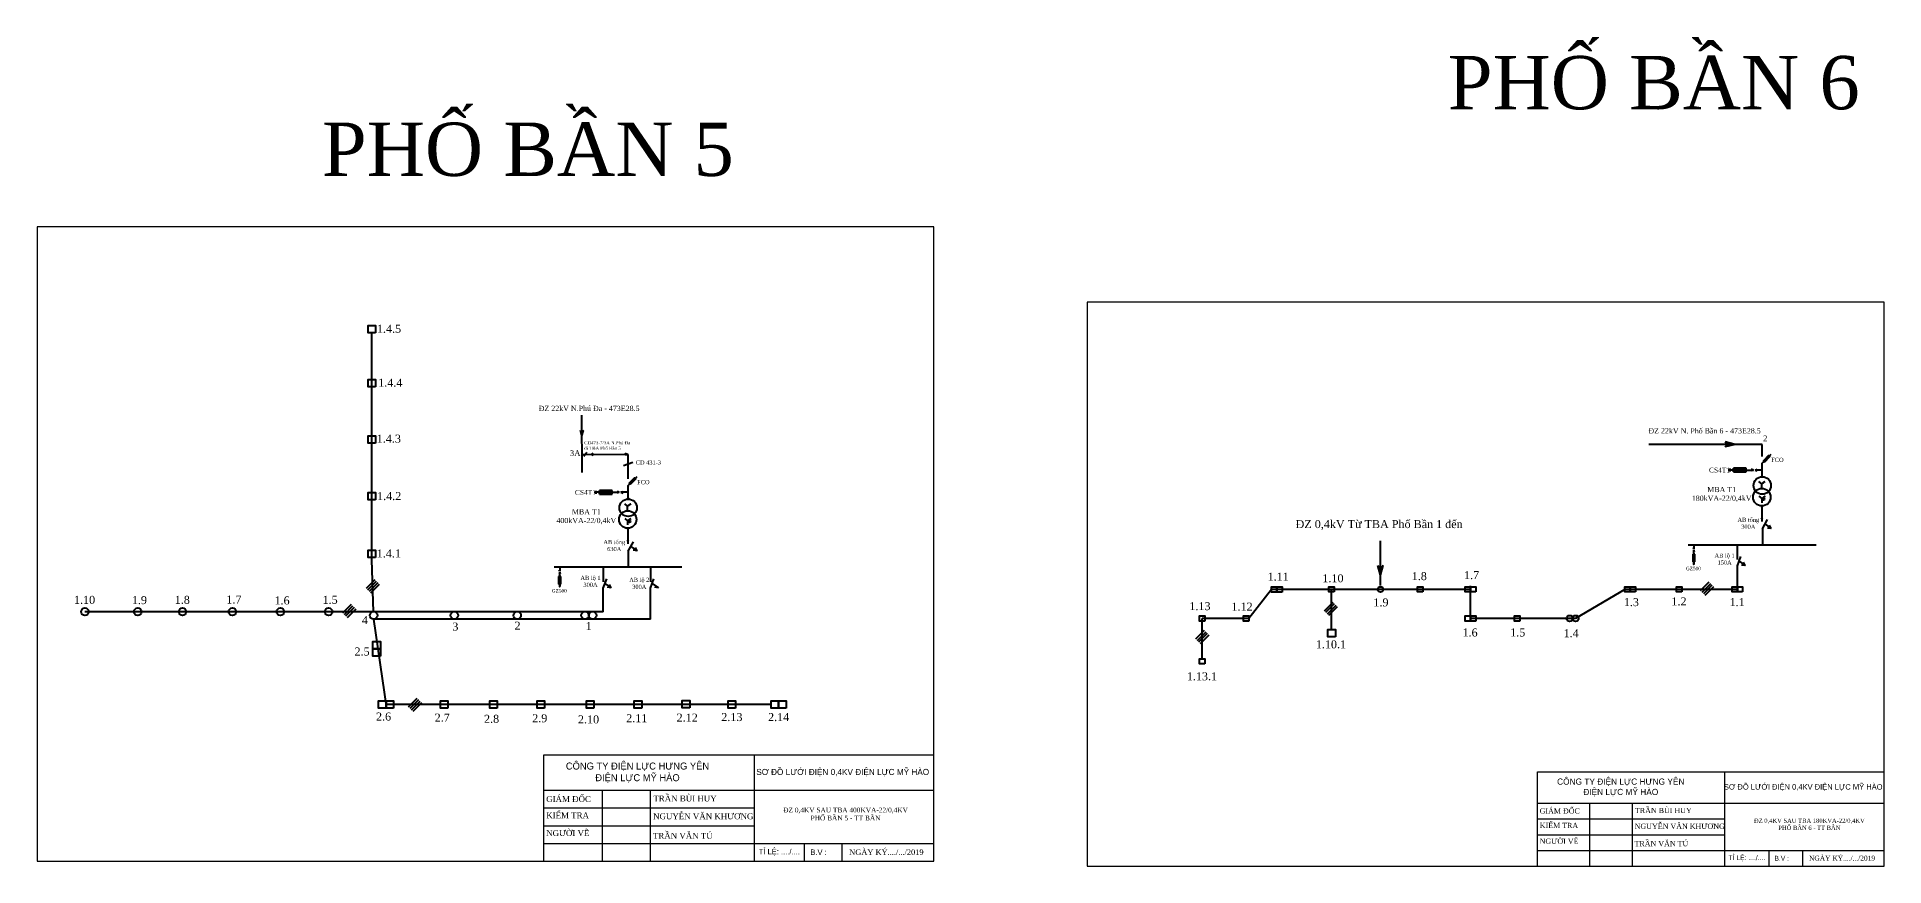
# Model space of a CAD drawing. Extents: x -2498 to 13808, y -1476 to 9052.
# Drawn here: x 3404 to 4097, y 3591 to 3902 of the extents above; entities that cross this region are included whole.
import ezdxf

# ---------------------------------------------------------------- set-up
doc = ezdxf.new("R2010")
doc.units = 0
doc.header["$LTSCALE"] = 0.08
doc.header["$MEASUREMENT"] = 0
doc.layers.get('0').update_dxf_attribs({"linetype": 'CONTINUOUS', "lineweight": 40})
doc.layers.add('Duong manh', color=8, linetype='CONTINUOUS')
doc.layers.add('khung', color=3, linetype='CONTINUOUS', lineweight=18)
doc.layers.add('NET DAM', color=6, linetype='CONTINUOUS', lineweight=25)
doc.styles.add('anh thong', font='times.ttf', dxfattribs={"height": 0.5})
doc.styles.get("Standard").update_dxf_attribs({"font": 'VHTEKN.TTF', "height": 2.5})

# ---------------------------------------------------------------- blocks, each defined once
blk = doc.blocks.new('khung')
at = {"layer": 'khung', "color": 5, "lineweight": -3, "ltscale": 4}
for p, q in [((630143, 2296299), (632881, 2296299)), ((630143, 2295554), (630143, 2296299)), ((631620, 2296299), (631620, 2295554)), ((630143, 2296051), (631457, 2296051)), ((630143, 2296051), (632881, 2296051)), ((630552, 2296051), (630552, 2295554)), ((630889, 2296051), (630889, 2295554)), ((630143, 2295927), (631620, 2295927)), ((630143, 2295802), (631620, 2295802)), ((630143, 2295678), (631512, 2295678)), ((630143, 2295678), (632881, 2295678)), ((631973, 2295554), (631973, 2295678)), ((632238, 2295554), (632238, 2295678))]:
    blk.add_line(p, q, dxfattribs=at)
blk.add_lwpolyline([(632881, 2300009), (626581, 2300009), (626581, 2295554), (632881, 2295554), (632881, 2300009)], dxfattribs=at)
at = {"layer": 'Duong manh', "color": 0, "lineweight": -3, "ltscale": 4}
for s, insert, char_height, width, attachment_point in [('{\\f.VnAvantH|b0|i0|c0|p34;C¤NG TY §IÖN LùC H¦NG Y£N\\P®iÖn lùc mü hµo}', (630800, 2296175), 49.14, 1314.33, 5), ('{\\f.VnAvantH|b0|i0|c0|p34;s¬ ®å l\xadíi ®iÖn 0,4kv ®iÖn lùc mü hµo}', (632242, 2296175), 43.05, 1423.67, 5), ('{\\fTimes New Roman|b0|i0|c0|p18; GIÁM ĐỐC}', (630143, 2295989), 41.37, 409.06, 4), ('{\\fTimes New Roman|b0|i0|c0|p18; TRẦN BÙI HUY}', (630896, 2295993), 41.37, 536.86, 4), ('{\\f.VnAvantH|b0|i0|c0|p34; \\fTimes New Roman|b0|i0|c0|p18; KIỂM TRA}', (630128, 2295875), 41.37, 409.06, 4), ('{\\fTimes New Roman|b0|i0|c0|p18; NGUYỄN VĂN KHƯƠNG}', (630894, 2295868), 41.37, 717.25, 4), ('{\\fTimes New Roman|b0|i0|c0|p18; NGƯỜI VẼ}', (630143, 2295750), 41.37, 409.06, 4), ('{\\f.VnAvantH|b0|i0|c0|p34; \\fTimes New Roman|b0|i0|c0|p18;TRẦN VĂN TÚ}', (630893, 2295731), 41.37, 536.86, 4), ('{\\f.VnAvantH|b0|i0|c0|p34; tØ lÖ: ..../....}', (631637, 2295616), 38.48, 301.49, 4), ('{\\f.VnAvantH|b0|i0|c0|p34;b.v :}', (632072, 2295616), 38.48, 424.34, 5), ('{\\fTimes New Roman|b0|i0|c0|p18;NGÀY KÝ..../.../2019}', (632549, 2295616), 38.48, 820.67, 5)]:
    blk.add_mtext(s, dxfattribs=dict(at, insert=insert, char_height=char_height, width=width, attachment_point=attachment_point))

msp = doc.modelspace()

# ---------------------------------------------------------------- hatches: boundary and pattern name
at = {"lineweight": 30}
msp.add_hatch(color=256, dxfattribs=at).paths.add_polyline_path([(3907.91, 3695.6, 1), (3907.72, 3695.6, 1)])

# ---------------------------------------------------------------- linework, layer by layer
for p, q in [((3529.76, 3774.15), (3529.76, 3790.76)), ((3529.78, 3752.97), (3529.76, 3774.15)), ((3608.57, 3738.37), (3608.53, 3759.9)), ((3529.78, 3731.78), (3529.78, 3752.97)), ((3608.54, 3752.09), (3607.96, 3754.17)), ((3607.96, 3754.17), (3608.54, 3753.45)), ((3608.54, 3752.09), (3609.12, 3754.18)), ((3609.12, 3754.18), (3608.54, 3753.45)), ((3610.34, 3745.84), (3609.22, 3744.4)), ((3612.3, 3745.61), (3612.3, 3744.71)), ((3612.86, 3745.14), (3612.3, 3745.61)), ((3624.69, 3745.21), (3625.24, 3745.68)), ((3625.24, 3745.68), (3625.24, 3744.79)), ((4050.94, 3748.93), (4008.42, 3748.93)), ((4040.74, 3748.93), (4037.09, 3749.9)), ((4037.09, 3749.9), (4037.86, 3748.93)), ((4040.74, 3748.93), (4037.09, 3747.97)), ((4037.09, 3747.97), (4037.86, 3748.93)), ((4050.94, 3744.41), (4050.94, 3748.93)), ((3608.57, 3745.11), (3625.85, 3745.22)), ((3612.3, 3744.71), (3612.86, 3745.14)), ((3627.62, 3742.16), (3624.04, 3740.85)), ((3625.24, 3744.79), (3624.69, 3745.21)), ((3625.85, 3736.06), (3625.85, 3745.12)), ((4038.61, 3739.18), (4038.61, 3739.45)), ((4038.76, 3739), (4038.76, 3739.63)), ((4038.9, 3738.74), (4038.9, 3739.9)), ((4040.19, 3739.32), (4038.92, 3739.32)), ((4044.92, 3739.96), (4040.19, 3739.96)), ((4040.19, 3738.67), (4040.19, 3739.96)), ((4044.92, 3739.32), (4040.19, 3739.32)), ((4040.62, 3738.67), (4040.62, 3739.96)), ((4041.05, 3738.67), (4041.05, 3739.96)), ((4041.48, 3738.67), (4041.48, 3739.96)), ((4041.91, 3738.67), (4041.91, 3739.96)), ((4042.34, 3738.67), (4042.34, 3739.96)), ((4042.77, 3738.67), (4042.77, 3739.96)), ((4043.2, 3738.67), (4043.2, 3739.96)), ((4043.63, 3738.67), (4043.63, 3739.96)), ((4044.92, 3738.67), (4044.06, 3739.96)), ((4044.06, 3738.67), (4044.92, 3739.96)), ((4044.06, 3738.67), (4044.06, 3739.96)), ((4044.92, 3738.67), (4044.92, 3739.96)), ((4044.92, 3739.32), (4047.63, 3739.32)), ((4047.63, 3739.32), (4046.79, 3739.6)), ((4047.63, 3739.32), (4046.79, 3739.04)), ((4048.24, 3739.32), (4049.07, 3739.6)), ((4050.94, 3739.32), (4048.24, 3739.32)), ((4048.24, 3739.32), (4049.07, 3739.04)), ((4050.94, 3741.85), (4054.28, 3745.29)), ((4050.94, 3736.79), (4050.94, 3741.85)), ((3529.78, 3705.63), (3529.78, 3731.78)), ((3626.08, 3733.25), (3625.63, 3733.25)), ((3625.63, 3733.25), (3625.85, 3732.98)), ((3625.85, 3733.5), (3629.18, 3736.94)), ((3625.85, 3728.44), (3625.85, 3733.5)), ((3625.85, 3732.98), (3626.08, 3733.25)), ((4050.74, 3734.11), (4049.68, 3735.03)), ((4050.74, 3734.11), (4051.88, 3735.03)), ((4051.88, 3735.03), (4050.74, 3734.11)), ((4050.74, 3732.55), (4050.74, 3734.11)), ((3613.52, 3730.84), (3613.52, 3731.11)), ((3613.66, 3730.66), (3613.66, 3731.28)), ((3613.81, 3730.39), (3613.81, 3731.55)), ((3615.1, 3730.97), (3613.83, 3730.97)), ((3619.83, 3731.62), (3615.1, 3731.62)), ((3615.1, 3730.33), (3615.1, 3731.62)), ((3619.83, 3730.97), (3615.1, 3730.97)), ((3615.53, 3730.33), (3615.53, 3731.62)), ((3615.96, 3730.33), (3615.96, 3731.62)), ((3616.39, 3730.33), (3616.39, 3731.62)), ((3616.82, 3730.33), (3616.82, 3731.62)), ((3617.25, 3730.33), (3617.25, 3731.62)), ((3617.68, 3730.33), (3617.68, 3731.62)), ((3618.11, 3730.33), (3618.11, 3731.62)), ((3618.54, 3730.33), (3618.54, 3731.62)), ((3619.83, 3730.33), (3618.97, 3731.62)), ((3618.97, 3730.33), (3619.83, 3731.62)), ((3618.97, 3730.33), (3618.97, 3731.62)), ((3619.83, 3730.33), (3619.83, 3731.62)), ((3619.83, 3730.97), (3622.53, 3730.97)), ((3622.53, 3730.97), (3621.7, 3731.25)), ((3622.53, 3730.97), (3621.7, 3730.69)), ((3623.14, 3730.97), (3623.98, 3731.25)), ((3625.85, 3730.97), (3623.14, 3730.97)), ((3623.14, 3730.97), (3623.98, 3730.69)), ((3625.65, 3725.76), (3624.59, 3726.68)), ((3625.63, 3728.63), (3625.85, 3728.9)), ((3626.08, 3728.63), (3625.63, 3728.63)), ((3625.65, 3725.76), (3626.79, 3726.68)), ((3626.79, 3726.68), (3625.65, 3725.76)), ((3625.65, 3724.2), (3625.65, 3725.76)), ((3625.85, 3728.9), (3626.08, 3728.63)), ((4050.84, 3728.64), (4049.78, 3729.56)), ((4051.02, 3725.65), (4050.57, 3725.65)), ((4050.57, 3725.65), (4050.78, 3725.37)), ((4050.78, 3725.87), (4050.78, 3720.03)), ((4050.78, 3725.37), (4051.02, 3725.65)), ((4050.84, 3728.64), (4051.98, 3729.56)), ((4051.98, 3729.56), (4050.84, 3728.64)), ((4050.84, 3727.08), (4050.84, 3728.64)), ((3625.74, 3720.3), (3624.68, 3721.21)), ((3625.74, 3720.3), (3626.88, 3721.21)), ((3626.88, 3721.21), (3625.74, 3720.3)), ((3625.74, 3718.73), (3625.74, 3720.3)), ((4050.57, 3721.02), (4050.78, 3721.3)), ((4051.02, 3721.02), (4050.57, 3721.02)), ((4050.78, 3721.3), (4051.02, 3721.02)), ((4050.98, 3717.26), (4052.96, 3720.79)), ((4051.97, 3719.03), (4054.29, 3717.41)), ((4054.3, 3717.4), (4053.64, 3718.68)), ((3625.92, 3717.3), (3625.47, 3717.3)), ((3625.47, 3717.3), (3625.69, 3717.02)), ((3625.47, 3712.67), (3625.69, 3712.95)), ((3625.92, 3712.67), (3625.47, 3712.67)), ((3625.69, 3717.52), (3625.69, 3711.69)), ((3625.69, 3717.02), (3625.92, 3717.3)), ((3625.69, 3712.95), (3625.92, 3712.67)), ((3625.88, 3708.92), (3627.87, 3712.45)), ((3907.82, 3696.03), (3907.82, 3712.8)), ((4023.21, 3711.34), (4071.09, 3711.34)), ((4025.27, 3711.34), (4025.27, 3709.71)), ((4041.67, 3705.81), (4041.67, 3711.34)), ((4050.98, 3717.26), (4050.98, 3711.43)), ((4054.31, 3717.41), (4052.88, 3717.58)), ((3530.34, 3686.24), (3529.79, 3705.63)), ((3625.88, 3708.92), (3625.88, 3703.08)), ((3626.87, 3710.68), (3629.2, 3709.07)), ((3629.22, 3709.06), (3627.78, 3709.23)), ((3629.21, 3709.05), (3628.55, 3710.34)), ((4024.89, 3707.73), (4024.89, 3704.89)), ((4025.66, 3707.73), (4024.89, 3707.21)), ((4025.66, 3707.21), (4024.89, 3707.73)), ((4025.66, 3707.73), (4024.89, 3707.73)), ((4025.66, 3707.21), (4024.89, 3707.21)), ((4025.66, 3706.95), (4024.89, 3706.95)), ((4025.66, 3706.69), (4024.89, 3706.69)), ((4025.66, 3706.44), (4024.89, 3706.44)), ((4025.66, 3706.18), (4024.89, 3706.18)), ((4025.66, 3705.92), (4024.89, 3705.92)), ((4025.66, 3705.66), (4024.89, 3705.66)), ((4025.66, 3705.4), (4024.89, 3705.4)), ((4025.66, 3705.15), (4024.89, 3705.15)), ((4025.66, 3704.89), (4024.89, 3704.89)), ((4025.62, 3704.11), (4024.93, 3704.11)), ((4025.27, 3709.71), (4025.11, 3710.22)), ((4025.27, 3709.35), (4025.11, 3708.85)), ((4025.27, 3709.71), (4025.44, 3710.22)), ((4025.27, 3707.73), (4025.27, 3709.35)), ((4025.27, 3709.35), (4025.44, 3708.85)), ((4025.27, 3707.73), (4025.27, 3704.89)), ((4025.27, 3704.89), (4025.27, 3704.12)), ((4042.25, 3705.18), (4044.58, 3703.56)), ((4044.59, 3703.54), (4043.93, 3704.83)), ((3530.85, 3698.15), (3527.61, 3694.91)), ((3531.41, 3697.58), (3528.17, 3694.35)), ((3598.12, 3702.99), (3646, 3702.99)), ((3599.79, 3699.38), (3599.79, 3696.54)), ((3600.57, 3699.38), (3599.79, 3698.86)), ((3600.57, 3698.86), (3599.79, 3699.38)), ((3600.57, 3699.38), (3599.79, 3699.38)), ((3600.57, 3698.86), (3599.79, 3698.86)), ((3600.57, 3698.61), (3599.79, 3698.61)), ((3600.57, 3698.35), (3599.79, 3698.35)), ((3600.57, 3698.09), (3599.79, 3698.09)), ((3600.57, 3697.83), (3599.79, 3697.83)), ((3600.57, 3697.57), (3599.79, 3697.57)), ((3600.57, 3697.32), (3599.79, 3697.32)), ((3600.18, 3701.37), (3600.01, 3701.87)), ((3600.18, 3701), (3600.01, 3700.5)), ((3600.18, 3702.99), (3600.18, 3701.37)), ((3600.18, 3701.37), (3600.35, 3701.87)), ((3600.18, 3699.38), (3600.18, 3701)), ((3600.18, 3701), (3600.35, 3700.5)), ((3600.18, 3699.38), (3600.18, 3696.54)), ((3616.57, 3697.46), (3616.57, 3702.99)), ((3634.31, 3697.46), (3634.3, 3702.99)), ((3907.82, 3699.91), (3906.8, 3703.53)), ((3906.8, 3703.53), (3907.82, 3702.58)), ((3907.82, 3699.91), (3908.83, 3703.53)), ((3908.83, 3703.53), (3907.82, 3702.58)), ((4025.46, 3704.03), (4025.09, 3704.03)), ((4025.35, 3703.94), (4025.19, 3703.94)), ((4030.96, 3697.27), (4027.72, 3694.03)), ((4041.61, 3694.59), (4041.61, 3703.41)), ((4044.6, 3703.56), (4043.16, 3703.73)), ((3531.98, 3697.02), (3528.74, 3693.78)), ((3532.54, 3696.45), (3529.3, 3693.22)), ((3600.57, 3697.06), (3599.79, 3697.06)), ((3600.57, 3696.8), (3599.79, 3696.8)), ((3600.57, 3696.54), (3599.79, 3696.54)), ((3600.53, 3695.77), (3599.83, 3695.77)), ((3600.37, 3695.68), (3599.99, 3695.68)), ((3600.26, 3695.59), (3600.1, 3695.59)), ((3600.18, 3696.54), (3600.18, 3695.78)), ((3616.52, 3686.24), (3616.52, 3695.06)), ((3617.16, 3696.83), (3619.48, 3695.21)), ((3619.5, 3695.21), (3618.07, 3695.38)), ((3619.49, 3695.2), (3618.83, 3696.48)), ((3634.25, 3683.43), (3634.25, 3695.06)), ((3634.89, 3696.83), (3637.21, 3695.21)), ((3637.23, 3695.21), (3635.8, 3695.38)), ((3867.04, 3694.59), (3858.5, 3683.7)), ((3941.61, 3694.59), (3867.04, 3694.59)), ((3889.52, 3679.51), (3889.52, 3694.59)), ((3941.61, 3683.7), (3941.61, 3695.96)), ((3999.44, 3694.59), (3980.98, 3683.7)), ((4041.61, 3694.59), (3999.44, 3694.59)), ((4031.52, 3696.7), (4028.29, 3693.47)), ((4032.09, 3696.14), (4028.85, 3692.9)), ((4032.66, 3695.57), (4029.42, 3692.33)), ((3461.57, 3686.24), (3422.25, 3686.24)), ((3479.7, 3686.24), (3461.57, 3686.24)), ((3493.13, 3686.24), (3479.7, 3686.24)), ((3530.34, 3686.24), (3493.13, 3686.24)), ((3522.01, 3688.92), (3518.78, 3685.69)), ((3522.58, 3688.36), (3519.34, 3685.12)), ((3523.14, 3687.79), (3519.91, 3684.55)), ((3523.71, 3687.23), (3520.47, 3683.99)), ((3616.52, 3686.24), (3530.34, 3686.24)), ((3634.25, 3683.43), (3530.37, 3683.43)), ((3530.37, 3683.43), (3535.32, 3650.05)), ((3858.5, 3683.7), (3841.03, 3683.7)), ((3841.03, 3668.63), (3841.03, 3683.7)), ((3889.94, 3689.73), (3886.7, 3686.49)), ((3890.5, 3689.16), (3887.27, 3685.93)), ((3891.07, 3688.6), (3887.83, 3685.36)), ((3891.64, 3688.03), (3888.4, 3684.79)), ((3980.98, 3683.7), (3941.61, 3683.7)), ((3841.77, 3679.16), (3838.53, 3675.93)), ((3842.33, 3678.6), (3839.09, 3675.36)), ((3842.9, 3678.03), (3839.66, 3674.8)), ((3843.46, 3677.47), (3840.23, 3674.23)), ((3679.44, 3651.42), (3535.11, 3651.42)), ((3546.67, 3653.75), (3543.43, 3650.52)), ((3547.23, 3653.19), (3543.99, 3649.95)), ((3547.8, 3652.62), (3544.56, 3649.39)), ((3548.36, 3652.06), (3545.13, 3648.82))]:
    msp.add_line(p, q)
at = {"ltscale": 8}
for p, q in [((4040.19, 3738.67), (4044.92, 3738.67)), ((3615.1, 3730.33), (3619.83, 3730.33)), ((4025.66, 3704.89), (4025.66, 3707.73)), ((4041.61, 3703.41), (4042.89, 3706.94)), ((3600.57, 3696.54), (3600.57, 3699.38)), ((3616.52, 3695.06), (3617.8, 3698.6)), ((3634.25, 3695.06), (3635.53, 3698.6))]:
    msp.add_line(p, q, dxfattribs=at)
for points in [[(3531.16, 3790.76), (3528.35, 3790.76), (3528.35, 3793.51), (3531.16, 3793.51)], [(3531.17, 3770.51), (3528.36, 3770.51), (3528.36, 3773.25), (3531.17, 3773.25)], [(3531.17, 3749.32), (3528.36, 3749.32), (3528.36, 3752.07), (3531.17, 3752.07)], [(4051.82, 3742.32), (4053.76, 3744.34), (4053.3, 3744.78), (4051.36, 3742.77)], [(3626.73, 3733.98), (3628.67, 3736), (3628.21, 3736.44), (3626.27, 3734.42)], [(3531.17, 3728.17), (3528.36, 3728.17), (3528.36, 3730.92), (3531.17, 3730.92)], [(3531.18, 3706.51), (3528.37, 3706.51), (3528.37, 3709.25), (3531.18, 3709.25)], [(3868.98, 3693.59), (3867.02, 3693.59), (3867.02, 3695.51), (3868.98, 3695.51)], [(3870.95, 3693.59), (3868.98, 3693.59), (3868.98, 3695.51), (3870.95, 3695.51)], [(3890.5, 3693.62), (3888.53, 3693.62), (3888.53, 3695.55), (3890.5, 3695.55)], [(3923.73, 3693.62), (3921.77, 3693.62), (3921.77, 3695.55), (3923.73, 3695.55)], [(3941.61, 3693.62), (3939.64, 3693.62), (3939.64, 3695.55), (3941.61, 3695.55)], [(3943.58, 3693.62), (3941.61, 3693.62), (3941.61, 3695.55), (3943.58, 3695.55)], [(4001.41, 3693.62), (3999.44, 3693.62), (3999.44, 3695.55), (4001.41, 3695.55)], [(4003.38, 3693.62), (4001.41, 3693.62), (4001.41, 3695.55), (4003.38, 3695.55)], [(4020.73, 3693.62), (4018.76, 3693.62), (4018.76, 3695.55), (4020.73, 3695.55)], [(4041.61, 3693.62), (4039.65, 3693.62), (4039.65, 3695.55), (4041.61, 3695.55)], [(4043.58, 3693.62), (4041.61, 3693.62), (4041.61, 3695.55), (4043.58, 3695.55)], [(3842.01, 3682.74), (3840.05, 3682.74), (3840.05, 3684.67), (3842.01, 3684.67)], [(3858.5, 3682.74), (3856.53, 3682.74), (3856.53, 3684.67), (3858.5, 3684.67)], [(3941.61, 3682.74), (3939.64, 3682.74), (3939.64, 3684.67), (3941.61, 3684.67)], [(3943.58, 3682.74), (3941.61, 3682.74), (3941.61, 3684.67), (3943.58, 3684.67)], [(3960.09, 3682.74), (3958.13, 3682.74), (3958.13, 3684.67), (3960.09, 3684.67)], [(3890.92, 3676.76), (3888.11, 3676.76), (3888.11, 3679.51), (3890.92, 3679.51)], [(3532.96, 3672.27), (3530.15, 3672.27), (3530.15, 3675.01), (3532.96, 3675.01)], [(3532.96, 3669.52), (3530.15, 3669.52), (3530.15, 3672.27), (3532.96, 3672.27)], [(3842.01, 3666.7), (3840.05, 3666.7), (3840.05, 3668.63), (3842.01, 3668.63)], [(3535.11, 3650.05), (3532.3, 3650.05), (3532.3, 3652.8), (3535.11, 3652.8)], [(3537.92, 3650.05), (3535.11, 3650.05), (3535.11, 3652.8), (3537.92, 3652.8)], [(3558.31, 3650.05), (3555.5, 3650.05), (3555.5, 3652.8), (3558.31, 3652.8)], [(3576.79, 3650.05), (3573.98, 3650.05), (3573.98, 3652.8), (3576.79, 3652.8)], [(3594.5, 3650.05), (3591.69, 3650.05), (3591.69, 3652.8), (3594.5, 3652.8)], [(3613, 3650.05), (3610.18, 3650.05), (3610.18, 3652.8), (3613, 3652.8)], [(3630.92, 3650.05), (3628.11, 3650.05), (3628.11, 3652.8), (3630.92, 3652.8)], [(3648.94, 3650.22), (3646.13, 3650.22), (3646.13, 3652.96), (3648.94, 3652.96)], [(3666.13, 3650.05), (3663.31, 3650.05), (3663.31, 3652.8), (3666.13, 3652.8)], [(3682.25, 3650.05), (3679.44, 3650.05), (3679.44, 3652.8), (3682.25, 3652.8)], [(3685.07, 3650.05), (3682.25, 3650.05), (3682.25, 3652.8), (3685.07, 3652.8)]]:
    msp.add_lwpolyline(points, close=True)
for centre, radius in [((4050.78, 3729.14), 3.27), ((4050.94, 3733.52), 3.27), ((3625.85, 3725.17), 3.27), ((4051.44, 3728.38), 0.313), ((3625.69, 3720.79), 3.27), ((3626.35, 3720.03), 0.313), ((3907.82, 3694.59), 1.01), ((3422.25, 3686.24), 1.41), ((3442.04, 3686.24), 1.41), ((3458.81, 3686.24), 1.41), ((3477.51, 3686.24), 1.41), ((3495.5, 3686.24), 1.41), ((3513.57, 3686.24), 1.41), ((3530.45, 3684.84), 1.41), ((3560.69, 3684.84), 1.41), ((3584.26, 3684.84), 1.41), ((3609.7, 3684.84), 1.41), ((3612.52, 3684.84), 1.41), ((3978.7, 3683.7), 1.14), ((3980.98, 3683.7), 1.14)]:
    msp.add_circle(centre, radius)
at = {"lineweight": 30}
msp.add_circle((3907.82, 3695.6), 0.0941, dxfattribs=at)

# ---------------------------------------------------------------- block references
at = {"layer": 'NET DAM', "color": 7}
for p, xscale, yscale, zscale in [((-30023.08, -118872.26), 0.05334880319981039, 0.05334880319981039, 0.05334880319981039), ((-25915.36, -105266.91), 0.04742115839985672, 0.04742115839985672, 0.04742115839985672)]:
    msp.add_blockref('khung', p, dxfattribs=dict(at, xscale=xscale, yscale=yscale, zscale=zscale))

# ---------------------------------------------------------------- texts
at = {"color": 0, "linetype": 'Continuous', "lineweight": 30, "ltscale": 10}
for s, insert, char_height, width, attachment_point in [('{\\fTimes New Roman|b0|i0|c0|p18;PHỐ BẦN 6}', (3933.05, 3894.49), 20, 309.2831, 1), ('{\\fTimes New Roman|b0|i0|c0|p18;PHỐ BẦN 5}', (3511.04, 3869.53), 20, 309.2831, 1), ('\\pi24.51;{\\fTimes New Roman|b0|i0|c238|p18;Đ\\fTimes New Roman|b0|i0|c0|p18;Z 0,4KV SAU TBA 400KVA-22/0,4KV \\PPHỐ BẦN 5 - TT BẦN}', (3695.08, 3612.82), 1.8, 103.9325, 2), ('\\pi24.51;{\\fTimes New Roman|b0|i0|c238|p18;Đ\\fTimes New Roman|b0|i0|c0|p18;Z 0,4KV SAU TBA 180KVA-22/0,4KV \\PPHỐ BẦN 6 - TT BẦN}', (4056.34, 3608.72), 1.6, 92.3844, 2)]:
    msp.add_mtext(s, dxfattribs=dict(at, insert=insert, char_height=char_height, width=width, attachment_point=attachment_point))
at = {"style": 'anh thong'}
for s, insert, char_height, width, attachment_point in [('1.4.5', (3536.21, 3793.75), 3, 30.016, 2), ('1.4.4', (3536.69, 3773.55), 3, 30.016, 2), ('{\\fTimes New Roman|b0|i0|c238|p18;Đ}Z 22kV N.Phú Đa - 473E28.5', (3592.31, 3763.39), 1.95, 114.3187, 1), ('1.4.3', (3536.14, 3752.57), 3, 30.016, 2), ('{\\fTimes New Roman|b0|i0|c238|p18;Đ}Z 22kV N. Phố Bần 6 - 473E28.5', (4008.26, 3754.97), 1.95, 112.7871, 1), ('3A', (3603.96, 3746.75), 2.184, 27.7125, 1), ('CD473-7/3A N.Phú Đa\\Pđi TBA Phố Bần 5', (3609.38, 3750.11), 1.2, 27.7125, 1), ('2', (4051.22, 3752.25), 2.18, 27.7125, 1), ('CD 431-3', (3628.69, 3742.92), 1.56, 27.7125, 1), ('CS4T1', (4030.98, 3740.2), 1.82, 42.2069, 1), ('FCO', (4054.32, 3743.91), 1.56, 27.7125, 1), ('CS4T1', (3605.88, 3731.86), 1.82, 42.2069, 1), ('FCO', (3629.23, 3735.56), 1.56, 27.7125, 1), ('MBA T1\\P180kVA-22/0,4kV', (4035.73, 3732.98), 1.95, 84.1467, 2), ('1.4.2', (3536.28, 3731.07), 3, 30.016, 2), ('MBA T1\\P400kVA-22/0,4kV', (3610.16, 3724.63), 1.95, 84.1467, 2), ('ĐZ 0,4kV Từ TBA Phố Bần 1 đến', (3907.33, 3720.56), 3, 66.5685, 2), ('AB tổng\\P300A', (4045.72, 3721.46), 1.56, 39.0208, 2), ('AB tổng\\P630A', (3620.63, 3713.11), 1.56, 39.0208, 2), ('1.4.1', (3536.14, 3709.56), 3, 30.016, 2), ('AB lộ 1\\P150A', (4036.83, 3708.03), 1.56, 39.0208, 2), ('AB lộ 1\\P300A', (3611.74, 3699.68), 1.56, 39.0208, 2), ('AB lộ 2\\P300A', (3630.02, 3698.94), 1.56, 39.0208, 2), ('1.11', (3869.49, 3700.86), 3, 30.016, 2), ('1.10', (3890.03, 3700.28), 3, 30.016, 2), ('1.8', (3922.39, 3701.06), 3, 30.016, 2), ('1.7', (3941.98, 3701.44), 3, 30.016, 2), ('GZ500', (4022.31, 3703.06), 1.3, 42.2069, 1), ('1.10', (3422.09, 3692.17), 3, 30.016, 2), ('1.9', (3442.65, 3692.07), 3, 30.016, 2), ('1.8', (3458.73, 3692.18), 3, 30.016, 2), ('1.7', (3478.08, 3692.29), 3, 30.016, 2), ('1.6', (3496.12, 3691.96), 3, 30.016, 2), ('1.5', (3514.14, 3692.18), 3, 30.016, 2), ('GZ500', (3597.22, 3694.71), 1.3, 42.2069, 1), ('1.9', (3908.01, 3691.22), 3, 30.016, 2), ('1.3', (4001.88, 3691.33), 3, 30.016, 2), ('1.2', (4019.72, 3691.6), 3, 30.016, 2), ('1.1', (4041.5, 3691.32), 3, 30.016, 2), ('4', (3527.18, 3684.62), 3, 30.016, 2), ('1.13', (3840.16, 3689.81), 3, 30.016, 2), ('1.12', (3855.94, 3689.62), 3, 30.016, 2), ('3', (3561.09, 3682.15), 3, 30.016, 2), ('2', (3584.39, 3682.49), 3, 30.016, 2), ('1', (3611.06, 3682.36), 3, 30.016, 2), ('1.6', (3941.42, 3679.95), 3, 30.016, 2), ('1.5', (3959.28, 3679.95), 3, 30.016, 2), ('1.4', (3979.3, 3679.68), 3, 30.016, 2), ('2.5', (3526.11, 3672.82), 3, 30.016, 2), ('1.10.1', (3889.27, 3675.51), 3, 30.016, 2), ('1.13.1', (3840.92, 3663.53), 3, 30.016, 2), ('2.6', (3534.17, 3648.45), 3, 30.016, 2), ('2.7', (3556.15, 3648.03), 3, 30.016, 2), ('2.8', (3574.65, 3647.6), 3, 30.016, 2), ('2.9', (3592.7, 3647.81), 3, 30.016, 2), ('2.10', (3610.99, 3647.38), 3, 30.016, 2), ('2.11', (3629.06, 3647.83), 3, 30.016, 2), ('2.12', (3647.98, 3648.04), 3, 30.016, 2), ('2.13', (3664.72, 3648.26), 3, 30.016, 2), ('2.14', (3682.25, 3648.26), 3, 30.016, 2)]:
    msp.add_mtext(s, dxfattribs=dict(at, insert=insert, char_height=char_height, width=width, attachment_point=attachment_point))

doc.saveas('drawing.dxf')
